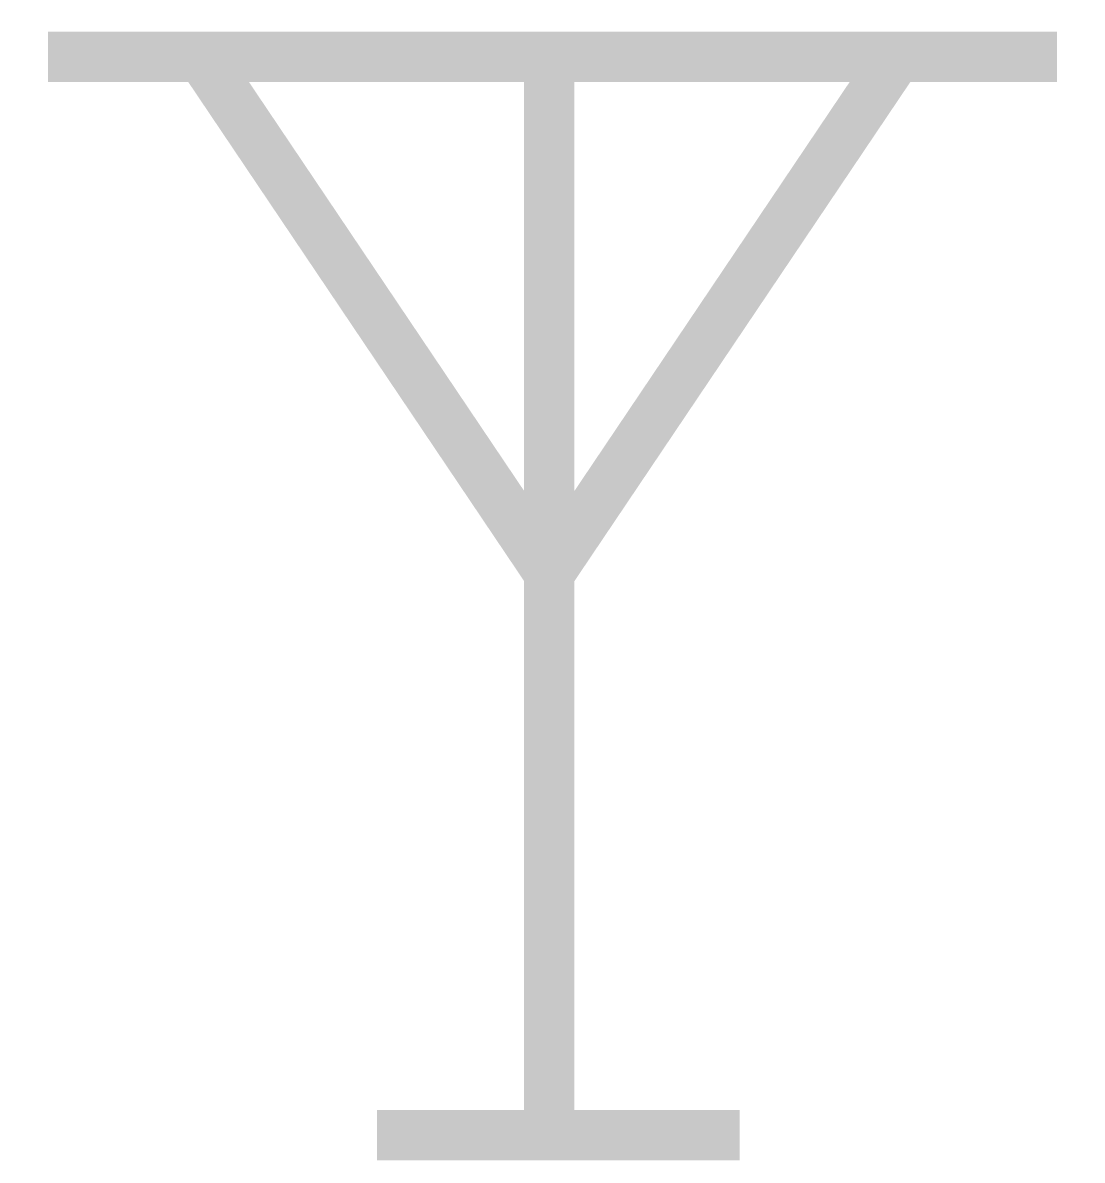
# Model space of a CAD drawing. Extents: x -0.1 to 4.11, y -0.01 to 4.51.
import ezdxf

# ---------------------------------------------------------------- set-up
doc = ezdxf.new("R2010")
doc.units = 0
doc.header["$MEASUREMENT"] = 0
doc.layers.get('0').update_dxf_attribs({"linetype": 'CONTINUOUS'})

msp = doc.modelspace()

# ---------------------------------------------------------------- linework, layer by layer
at = {"const_width": 0.2}
for points in [[(0, 4.3756), (4.0079, 4.3756)], [(1.9912, 2.3245), (0.5867, 4.4116)], [(1.9912, 2.3245), (3.3957, 4.4116)], [(1.9912, 4.3036), (1.9912, 0.0936)], [(1.3069, 0.0936), (2.7475, 0.0936)]]:
    msp.add_lwpolyline(points, dxfattribs=at)

doc.saveas('drawing.dxf')
